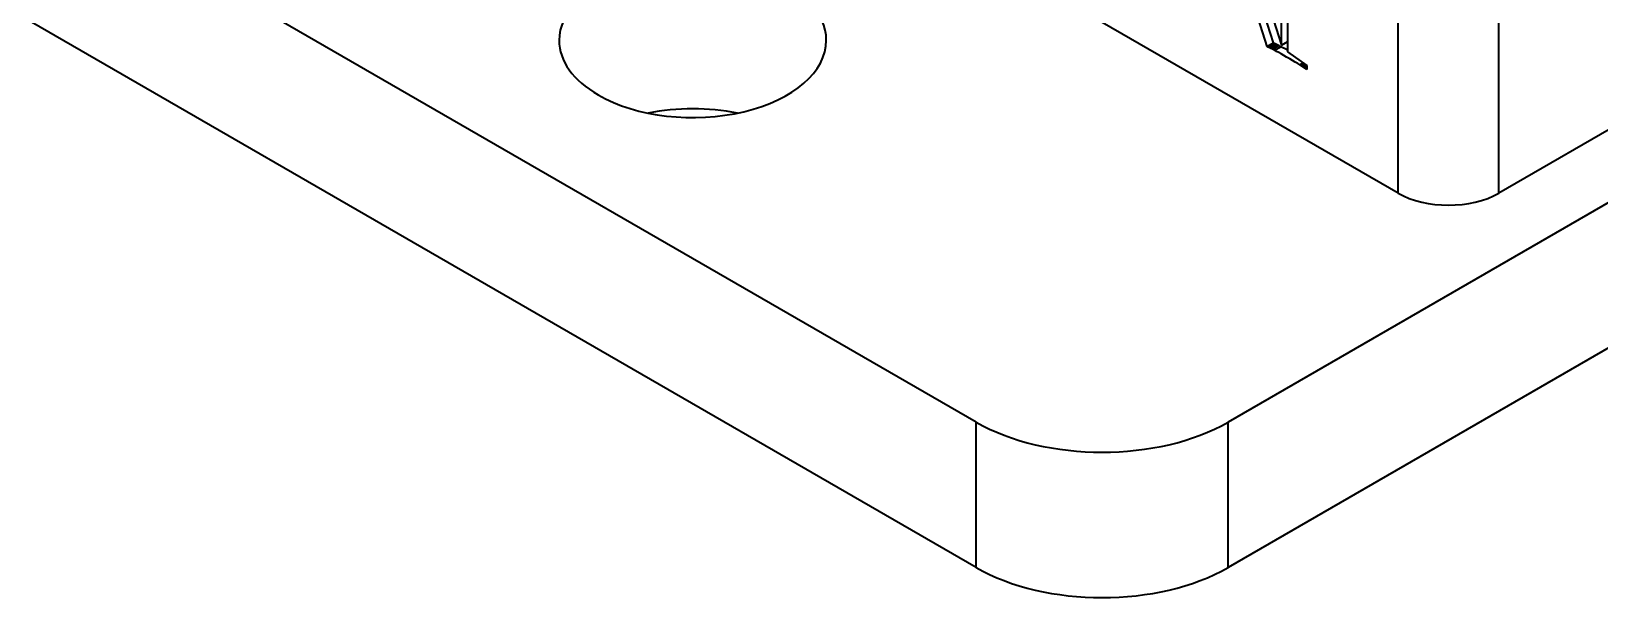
# Model space of a CAD drawing. Header units: millimetres. Extents: x -148 to 148, y -105 to 105.
# Drawn here: x 22.84 to 40.45, y -15.24 to -8.77 of the extents above; entities that cross this region are included whole.
import ezdxf

# ---------------------------------------------------------------- set-up
doc = ezdxf.new("R2010")
doc.units = ezdxf.units.MM
doc.layers.add('粗实线层', color=7, linetype='Continuous', lineweight=35)

msp = doc.modelspace()

# ---------------------------------------------------------------- linework, layer by layer
at = {"layer": '粗实线层', "color": 7, "lineweight": 35}
for p, q in [((58.196, -0.503), (36.276, -13.159)), ((58.196, -2.136), (36.276, -14.792))]:
    msp.add_line(p, q, dxfattribs=at)
at = {"layer": '粗实线层', "color": 7, "lineweight": 35, "ltscale": 0.416413}
msp.add_line((53.742, -2.258), (39.317, -10.587), dxfattribs=at)
at = {"layer": '粗实线层', "color": 7, "lineweight": 35, "ltscale": 0.314351}
msp.add_line((38.185, -10.587), (27.296, -4.3), dxfattribs=at)
at = {"layer": '粗实线层', "color": 7, "lineweight": 35, "ltscale": 0.157176}
for p, q in [((38.185, -10.587), (38.185, -4.3)), ((39.317, -10.587), (39.317, -4.3))]:
    msp.add_line(p, q, dxfattribs=at)
at = {"layer": '粗实线层', "color": 7, "lineweight": 35, "ltscale": 0.306186}
msp.add_line((33.448, -13.159), (22.841, -7.035), dxfattribs=at)
at = {"layer": '粗实线层', "color": 7, "lineweight": 35, "ltscale": 0.052379}
msp.add_line((36.245, -6.928), (36.875, -8.926), dxfattribs=at)
at = {"layer": '粗实线层', "color": 7, "lineweight": 35, "ltscale": 0.043568}
for p, q in [((36.714, -8.94), (36.188, -7.279)), ((36.785, -8.899), (36.258, -7.238))]:
    msp.add_line(p, q, dxfattribs=at)
at = {"layer": '粗实线层', "color": 7, "lineweight": 35, "ltscale": 0.035308}
msp.add_line((36.875, -8.926), (36.875, -7.514), dxfattribs=at)
at = {"layer": '粗实线层', "color": 7, "lineweight": 35, "ltscale": 0.036129}
msp.add_line((36.944, -7.554), (36.944, -8.999), dxfattribs=at)
at = {"layer": '粗实线层', "color": 7, "lineweight": 35, "ltscale": 0.306187}
msp.add_line((33.448, -14.792), (22.841, -8.668), dxfattribs=at)
at = {"layer": '粗实线层', "color": 7, "lineweight": 35, "ltscale": 0.002041}
for p, q in [((36.714, -8.94), (36.785, -8.899)), ((36.727, -8.946), (36.798, -8.905)), ((36.742, -8.953), (36.812, -8.912)), ((36.759, -8.961), (36.829, -8.921)), ((36.777, -8.971), (36.848, -8.93)), ((36.798, -8.982), (36.869, -8.942)), ((36.875, -8.926), (36.946, -8.885))]:
    msp.add_line(p, q, dxfattribs=at)
at = {"layer": '粗实线层', "color": 7, "lineweight": 35, "ltscale": 0.000353023}
for p, q in [((36.727, -8.946), (36.714, -8.94)), ((36.798, -8.905), (36.785, -8.899))]:
    msp.add_line(p, q, dxfattribs=at)
at = {"layer": '粗实线层', "color": 7, "lineweight": 35, "ltscale": 0.000412204}
for p, q in [((36.742, -8.953), (36.727, -8.946)), ((36.812, -8.912), (36.798, -8.905))]:
    msp.add_line(p, q, dxfattribs=at)
at = {"layer": '粗实线层', "color": 7, "lineweight": 35, "ltscale": 0.000471195}
for p, q in [((36.759, -8.961), (36.742, -8.953)), ((36.829, -8.921), (36.812, -8.912))]:
    msp.add_line(p, q, dxfattribs=at)
at = {"layer": '粗实线层', "color": 7, "lineweight": 35, "ltscale": 0.000530291}
msp.add_line((36.777, -8.971), (36.759, -8.961), dxfattribs=at)
at = {"layer": '粗实线层', "color": 7, "lineweight": 35, "ltscale": 0.000589797}
for p, q in [((36.798, -8.982), (36.777, -8.971)), ((36.869, -8.942), (36.848, -8.93))]:
    msp.add_line(p, q, dxfattribs=at)
at = {"layer": '粗实线层', "color": 7, "lineweight": 35, "ltscale": 0.000530468}
msp.add_line((36.848, -8.93), (36.829, -8.921), dxfattribs=at)
at = {"layer": '粗实线层', "color": 7, "lineweight": 35, "ltscale": 0.000649018}
msp.add_line((36.892, -8.954), (36.869, -8.942), dxfattribs=at)
at = {"layer": '粗实线层', "color": 7, "lineweight": 35, "ltscale": 0.000708613}
for p, q in [((36.916, -8.968), (36.892, -8.954)), ((36.846, -9.009), (36.821, -8.995))]:
    msp.add_line(p, q, dxfattribs=at)
at = {"layer": '粗实线层', "color": 7, "lineweight": 35, "ltscale": 0.000768423}
for p, q in [((36.943, -8.983), (36.916, -8.968)), ((36.873, -9.024), (36.846, -9.009))]:
    msp.add_line(p, q, dxfattribs=at)
at = {"layer": '粗实线层', "color": 7, "lineweight": 35, "ltscale": 0.000649201}
msp.add_line((36.821, -8.995), (36.798, -8.982), dxfattribs=at)
at = {"layer": '粗实线层', "color": 7, "lineweight": 35, "ltscale": 0.00082755}
msp.add_line((36.901, -9.04), (36.873, -9.024), dxfattribs=at)
at = {"layer": '粗实线层', "color": 7, "lineweight": 35, "ltscale": 0.000887074}
msp.add_line((36.932, -9.058), (36.901, -9.04), dxfattribs=at)
at = {"layer": '粗实线层', "color": 7, "lineweight": 35, "ltscale": 0.00104}
msp.add_line((36.968, -9.078), (36.932, -9.058), dxfattribs=at)
at = {"layer": '粗实线层', "color": 7, "lineweight": 35, "ltscale": 0.006635}
msp.add_line((36.944, -8.999), (37.16, -9.153), dxfattribs=at)
at = {"layer": '粗实线层', "color": 7, "lineweight": 35, "ltscale": 0.000957049}
msp.add_line((37.001, -9.098), (36.968, -9.078), dxfattribs=at)
at = {"layer": '粗实线层', "color": 7, "lineweight": 35, "ltscale": 0.000873919}
msp.add_line((37.031, -9.116), (37.001, -9.098), dxfattribs=at)
at = {"layer": '粗实线层', "color": 7, "lineweight": 35, "ltscale": 0.000791797}
msp.add_line((37.058, -9.132), (37.031, -9.116), dxfattribs=at)
at = {"layer": '粗实线层', "color": 7, "lineweight": 35, "ltscale": 0.000708527}
msp.add_line((37.083, -9.147), (37.058, -9.132), dxfattribs=at)
at = {"layer": '粗实线层', "color": 7, "lineweight": 35, "ltscale": 0.001079}
msp.add_line((37.083, -9.147), (37.12, -9.125), dxfattribs=at)
at = {"layer": '粗实线层', "color": 7, "lineweight": 35, "ltscale": 0.00062595}
msp.add_line((37.104, -9.16), (37.083, -9.147), dxfattribs=at)
at = {"layer": '粗实线层', "color": 7, "lineweight": 35, "ltscale": 0.001033}
msp.add_line((37.104, -9.16), (37.14, -9.139), dxfattribs=at)
at = {"layer": '粗实线层', "color": 7, "lineweight": 35, "ltscale": 0.000999785}
msp.add_line((37.122, -9.171), (37.157, -9.151), dxfattribs=at)
at = {"layer": '粗实线层', "color": 7, "lineweight": 35, "ltscale": 0.001095}
msp.add_line((37.16, -9.153), (37.16, -9.197), dxfattribs=at)
at = {"layer": '粗实线层', "color": 7, "lineweight": 35, "ltscale": 0.000543632}
msp.add_line((37.122, -9.171), (37.104, -9.16), dxfattribs=at)
at = {"layer": '粗实线层', "color": 7, "lineweight": 35, "ltscale": 0.00046077}
msp.add_line((37.138, -9.182), (37.122, -9.171), dxfattribs=at)
at = {"layer": '粗实线层', "color": 7, "lineweight": 35, "ltscale": 0.000635074}
msp.add_line((37.138, -9.182), (37.16, -9.169), dxfattribs=at)
at = {"layer": '粗实线层', "color": 7, "lineweight": 35, "ltscale": 0.000378494}
msp.add_line((37.15, -9.19), (37.138, -9.182), dxfattribs=at)
at = {"layer": '粗实线层', "color": 7, "lineweight": 35, "ltscale": 0.000275141}
msp.add_line((37.15, -9.19), (37.16, -9.185), dxfattribs=at)
at = {"layer": '粗实线层', "color": 7, "lineweight": 35, "ltscale": 0.000296712}
msp.add_line((37.16, -9.197), (37.15, -9.19), dxfattribs=at)
at = {"layer": '粗实线层', "color": 7, "lineweight": 35, "ltscale": 0.040825}
for p, q in [((33.448, -14.792), (33.448, -13.159)), ((36.276, -14.792), (36.276, -13.159))]:
    msp.add_line(p, q, dxfattribs=at)
at = {"layer": '粗实线层', "color": 7, "lineweight": 35}
for centre, major_axis, start_param, end_param in [((30.266, -8.872), (1.5, 0), 0, 3.141593), ((30.266, -8.872), (1.5, 0), 3.141593, 3.926991), ((30.266, -8.872), (1.5, 0), 3.926991, 6.283185), ((30.266, -10.505), (1.5, 0), 1.23028, 1.911314), ((38.751, -10.26), (0.8, 0), 3.926991, 5.497787), ((34.862, -12.342), (2, 0), 3.926991, 5.497787), ((34.862, -13.975), (2, 0), 3.926991, 5.497787)]:
    msp.add_ellipse(centre, major_axis=major_axis, ratio=0.57735, start_param=start_param, end_param=end_param, dxfattribs=at)

doc.saveas('drawing.dxf')
